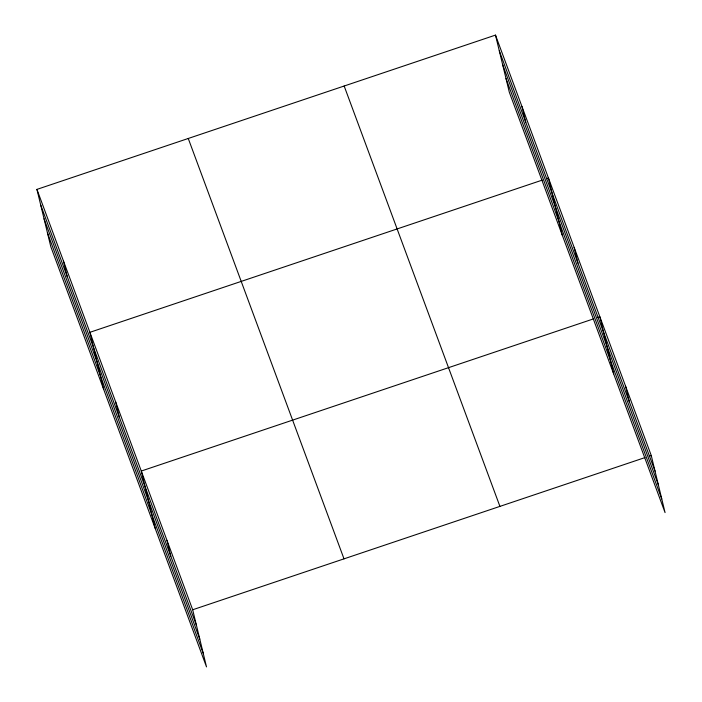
<?xml version="1.0" encoding="UTF-8"?>
<svg xmlns="http://www.w3.org/2000/svg" width="702" height="702" viewBox="0 0 702 702"><rect width="100%" height="100%" fill="white"/><g stroke="black" fill="none" stroke-linecap="round" stroke-linejoin="round"><path stroke-width="1.05" d="M36.934 189.391L192.681 609.766L206.511 666.9L50.755 246.525L36.934 189.391L495.489 35.1L651.245 455.475L665.066 512.609L509.319 92.234L495.489 35.1M542.234 180.116L89.891 332.318L103.712 389.452M546.375 178.72L548.446 178.027L562.267 235.161M593.629 318.84L141.286 471.042L155.107 528.176M597.779 317.444L599.85 316.751L613.671 373.885M192.681 609.766L645.024 457.564M649.174 456.168L651.245 455.475M499.297 50.807L655.045 471.182M502.597 64.479L658.353 484.854M506.01 78.563L661.758 498.938M344.164 86.021L499.921 506.388M188.259 138.478L344.006 558.853M40.734 205.098L196.481 625.473M44.042 218.77L199.789 639.145M47.446 232.853L203.203 653.229M625.543 386.109L629.352 401.816M574.148 247.385L577.948 263.101M521.972 106.564L525.772 122.271M166.988 540.408L170.788 556.116M115.584 401.684L119.384 417.392M63.408 260.854L67.208 276.562"/></g></svg>
